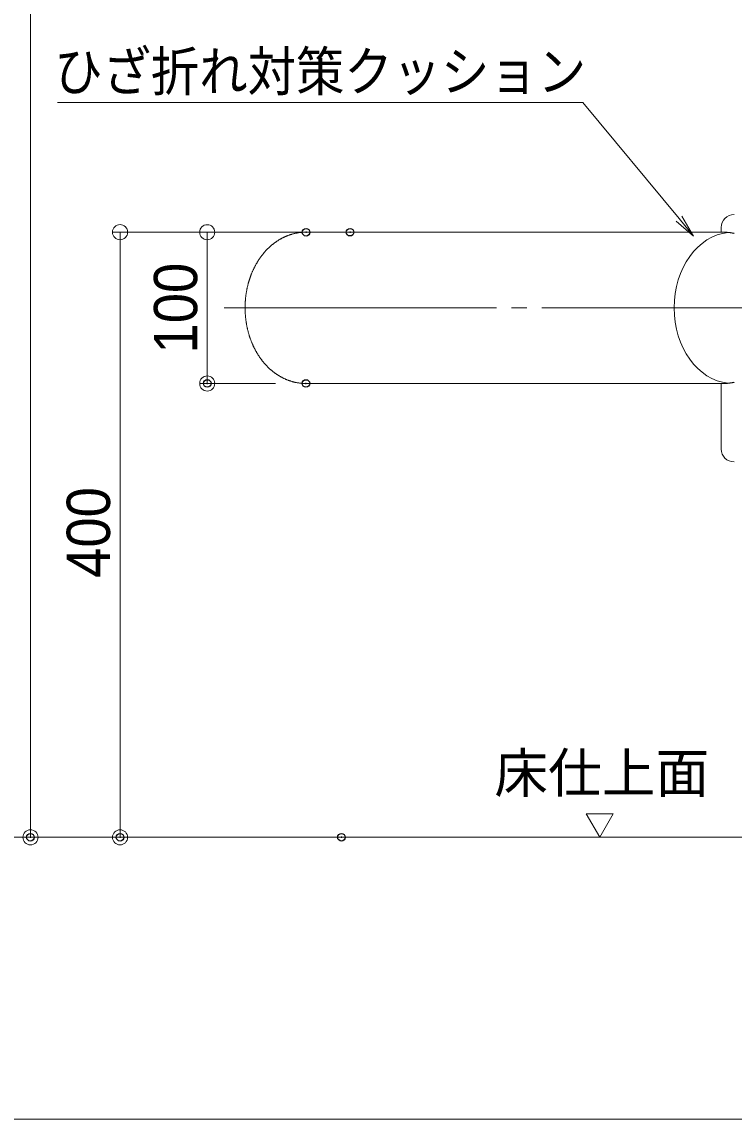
# Model space of a CAD drawing. Units: millimetres, scale not verified. Extents: x -2000 to 2000, y -1385 to 1385.
# Drawn here: x -1159 to -689, y -1385 to -660 of the extents above; entities that cross this region are included whole.
import ezdxf
from ezdxf.enums import TextEntityAlignment as Align

# ---------------------------------------------------------------- set-up
doc = ezdxf.new("R2010")
doc.units = ezdxf.units.MM
doc.header["$LTSCALE"] = 10
doc.header["$PDMODE"] = 32
doc.header["$PDSIZE"] = 5
doc.linetypes.add('LONG_CHAIN', pattern=[21, 18, -1, 1, -1])
for name, color, linetype, lineweight in [('0-0_肘かけカバー可動部', 1, 'Continuous', 9), ('0-1_green_continue', 4, 'Continuous', 9), ('0-2_09寸法A', 3, 'Continuous', 9), ('0-3_0', 7, 'Continuous', 9), ('0-6_zumenwaku', 6, 'Continuous', 9)]:
    doc.layers.add(name, color=color, linetype=linetype, lineweight=lineweight)
doc.layers.add('0-4_Defpoints', color=7, linetype='Continuous')
doc.layers.add('0-D_SUNPO', color=7, linetype='Continuous')
doc.styles.add('Arial', font='')
doc.styles.add('ＭＳ Ｐゴシック', font='')
doc.styles.get('Arial').set_extended_font_data('Arial')
doc.styles.get('ＭＳ Ｐゴシック').set_extended_font_data('MS PGothic')

# ---------------------------------------------------------------- blocks, each defined once
blk = doc.blocks.new('_ORIGIN')
at = {"layer": '0-3_0', "color": 3}
blk.add_line((0, 0), (-10, 0), dxfattribs=at)
blk.add_circle((0, 0), 5, dxfattribs=at)
blk = doc.blocks.new('MLeader2')
at = {"layer": '0-3_0', "color": 3}
blk.add_line((-1135.75, -713.13), (-796.67, -713.13), dxfattribs=at)
at = {"layer": '0-3_0'}
blk.add_line((-715.33, -801.36), (-724.91, -789.81), dxfattribs=at)
at = {"layer": '0-3_0', "color": 3}
blk.add_lwpolyline([(-724.91, -789.81), (-788.52, -713.13), (-796.52, -713.13)], dxfattribs=at)
at = {"layer": '0-3_0'}
blk.add_lwpolyline([(-722.99, -788.22), (-715.33, -801.36), (-726.83, -791.41)], dxfattribs=at)
at = {"layer": '0-3_0', "style": 'ＭＳ Ｐゴシック', "width": 0.9}
blk.add_text('ひざ折れ対策クッション', height=26.03, dxfattribs=at).set_placement((-1137.93, -713.32), align=Align.BOTTOM_LEFT)

msp = doc.modelspace()

# ---------------------------------------------------------------- linework, layer by layer
at = {"layer": '0-0_肘かけカバー可動部'}
for p, q in [((-697.08, -795.66), (-697.08, -798.8)), ((-695.76, -798.8), (-971.59, -798.8)), ((-971.91, -898.77), (-971.61, -898.76)), ((-971.59, -898.8), (-695.76, -898.8)), ((-697.08, -898.8), (-697.08, -942.16))]:
    msp.add_line(p, q, dxfattribs=at)
for points in [[(-983.23, -800.91), (-983.52, -801.02), (-983.81, -801.13), (-984.09, -801.25), (-984.38, -801.37), (-984.67, -801.49), (-984.95, -801.61), (-985.24, -801.73), (-985.52, -801.86), (-985.8, -801.99), (-986.08, -802.12), (-986.37, -802.26), (-986.65, -802.39), (-986.92, -802.53), (-987.2, -802.68), (-987.48, -802.82), (-987.75, -802.97), (-988.03, -803.12), (-988.3, -803.27), (-988.57, -803.43), (-988.85, -803.58), (-989.12, -803.74), (-989.38, -803.9), (-989.65, -804.07), (-989.92, -804.24), (-990.19, -804.41), (-990.45, -804.58), (-990.71, -804.75), (-990.97, -804.93), (-991.24, -805.11), (-991.49, -805.29), (-991.75, -805.47), (-992.01, -805.65), (-992.27, -805.84), (-992.52, -806.03), (-992.77, -806.22), (-993.03, -806.42), (-993.28, -806.62), (-993.53, -806.81), (-993.77, -807.02)], [(-971.5, -798.84), (-971.8, -798.84), (-972.11, -798.84), (-972.41, -798.83), (-972.72, -798.83), (-973.03, -798.84), (-973.33, -798.85), (-973.64, -798.86), (-973.94, -798.88), (-974.25, -798.9), (-974.55, -798.93), (-974.86, -798.96), (-975.16, -798.99), (-975.47, -799.03), (-975.77, -799.06), (-976.08, -799.11), (-976.38, -799.15), (-976.68, -799.2), (-976.99, -799.25), (-977.29, -799.3), (-977.59, -799.36), (-977.89, -799.41), (-978.19, -799.47), (-978.49, -799.54), (-978.8, -799.6), (-979.09, -799.67), (-979.39, -799.74), (-979.69, -799.81), (-979.99, -799.89), (-980.29, -799.97), (-980.59, -800.05), (-980.88, -800.14), (-981.18, -800.22), (-981.47, -800.31), (-981.77, -800.41), (-982.06, -800.5), (-982.35, -800.6), (-982.64, -800.7), (-982.94, -800.81), (-983.23, -800.91)], [(-693.43, -798.87), (-693.62, -798.86), (-693.8, -798.85), (-693.99, -798.84), (-694.17, -798.84), (-694.36, -798.83), (-694.54, -798.83), (-694.73, -798.83), (-694.92, -798.83), (-695.1, -798.83), (-695.29, -798.84), (-695.47, -798.84), (-695.66, -798.84)], [(-688.46, -799.59), (-688.64, -799.55), (-688.82, -799.51), (-689.01, -799.48), (-689.19, -799.44), (-689.37, -799.41), (-689.55, -799.37), (-689.74, -799.34), (-689.92, -799.31), (-690.11, -799.28), (-690.29, -799.25), (-690.47, -799.22), (-690.66, -799.19), (-690.84, -799.16), (-691.03, -799.13), (-691.21, -799.1), (-691.39, -799.08), (-691.58, -799.05), (-691.76, -799.03), (-691.95, -799.01), (-692.13, -798.99), (-692.32, -798.97), (-692.5, -798.95), (-692.69, -798.93), (-692.87, -798.91), (-693.06, -798.9), (-693.25, -798.88), (-693.43, -798.87)], [(-993.77, -807.02), (-994.02, -807.22), (-994.26, -807.42), (-994.51, -807.63), (-994.75, -807.84), (-994.99, -808.05), (-995.23, -808.27), (-995.47, -808.48), (-995.71, -808.7), (-995.94, -808.92), (-996.18, -809.14), (-996.41, -809.36), (-996.64, -809.59), (-996.87, -809.82), (-997.1, -810.05), (-997.32, -810.28), (-997.55, -810.51), (-997.77, -810.75), (-997.99, -810.99), (-998.21, -811.23), (-998.43, -811.47), (-998.65, -811.71), (-998.87, -811.96), (-999.08, -812.21), (-999.29, -812.45), (-999.5, -812.71), (-999.71, -812.96), (-999.92, -813.21), (-1000.13, -813.47), (-1000.33, -813.73), (-1000.54, -813.99), (-1000.74, -814.25), (-1000.94, -814.51), (-1001.14, -814.78), (-1001.33, -815.04), (-1001.53, -815.31), (-1001.72, -815.58), (-1001.91, -815.85), (-1002.1, -816.13), (-1002.29, -816.4)], [(-1002.29, -816.4), (-1002.48, -816.68), (-1002.66, -816.96), (-1002.85, -817.24), (-1003.03, -817.52), (-1003.21, -817.8), (-1003.39, -818.08), (-1003.56, -818.37), (-1003.74, -818.66), (-1003.91, -818.95), (-1004.08, -819.24), (-1004.25, -819.53), (-1004.42, -819.82), (-1004.59, -820.12), (-1004.75, -820.41), (-1004.91, -820.71), (-1005.07, -821.01), (-1005.23, -821.31), (-1005.39, -821.61), (-1005.55, -821.92), (-1005.7, -822.22), (-1005.85, -822.53), (-1006, -822.83), (-1006.15, -823.14), (-1006.3, -823.45), (-1006.44, -823.76), (-1006.58, -824.07), (-1006.72, -824.39), (-1006.86, -824.7), (-1007, -825.02), (-1007.14, -825.33), (-1007.27, -825.65), (-1007.4, -825.97), (-1007.53, -826.29), (-1007.66, -826.61), (-1007.78, -826.94), (-1007.91, -827.26), (-1008.03, -827.58), (-1008.15, -827.91), (-1008.27, -828.24)], [(-1008.27, -828.24), (-1008.39, -828.56), (-1008.5, -828.89), (-1008.61, -829.22), (-1008.72, -829.55), (-1008.83, -829.88), (-1008.94, -830.22), (-1009.05, -830.55), (-1009.15, -830.89), (-1009.25, -831.22), (-1009.35, -831.56), (-1009.45, -831.89), (-1009.54, -832.23), (-1009.64, -832.57), (-1009.73, -832.91), (-1009.82, -833.25), (-1009.9, -833.59), (-1009.99, -833.93), (-1010.07, -834.28), (-1010.16, -834.62), (-1010.24, -834.96), (-1010.31, -835.31), (-1010.39, -835.65), (-1010.46, -836), (-1010.53, -836.34), (-1010.6, -836.69), (-1010.67, -837.04), (-1010.74, -837.39), (-1010.8, -837.74), (-1010.86, -838.09), (-1010.92, -838.44), (-1010.98, -838.79), (-1011.04, -839.14), (-1011.09, -839.49), (-1011.14, -839.84), (-1011.19, -840.19), (-1011.24, -840.55), (-1011.29, -840.9), (-1011.33, -841.25), (-1011.37, -841.61)], [(-1011.37, -841.61), (-1011.41, -841.96), (-1011.45, -842.32), (-1011.49, -842.67), (-1011.52, -843.03), (-1011.55, -843.38), (-1011.58, -843.74), (-1011.61, -844.09), (-1011.64, -844.45), (-1011.66, -844.81), (-1011.68, -845.16), (-1011.7, -845.52), (-1011.72, -845.88), (-1011.73, -846.23), (-1011.75, -846.59), (-1011.76, -846.95), (-1011.77, -847.31), (-1011.78, -847.66), (-1011.78, -848.02), (-1011.79, -848.38), (-1011.79, -848.74), (-1011.79, -849.1), (-1011.78, -849.45), (-1011.78, -849.81), (-1011.77, -850.17), (-1011.76, -850.53), (-1011.75, -850.88), (-1011.74, -851.24), (-1011.72, -851.6), (-1011.71, -851.96), (-1011.69, -852.31), (-1011.67, -852.67), (-1011.64, -853.03), (-1011.62, -853.38), (-1011.59, -853.74), (-1011.56, -854.09), (-1011.53, -854.45), (-1011.5, -854.81), (-1011.46, -855.16), (-1011.43, -855.52)], [(-1011.43, -855.52), (-1011.39, -855.87), (-1011.35, -856.22), (-1011.3, -856.58), (-1011.26, -856.93), (-1011.21, -857.28), (-1011.16, -857.64), (-1011.11, -857.99), (-1011.06, -858.34), (-1011, -858.69), (-1010.95, -859.04), (-1010.89, -859.39), (-1010.82, -859.74), (-1010.76, -860.09), (-1010.7, -860.44), (-1010.63, -860.79), (-1010.56, -861.13), (-1010.49, -861.48), (-1010.42, -861.83), (-1010.34, -862.17), (-1010.26, -862.52), (-1010.18, -862.86), (-1010.1, -863.21), (-1010.02, -863.55), (-1009.94, -863.89), (-1009.85, -864.23), (-1009.76, -864.57), (-1009.67, -864.91), (-1009.58, -865.25), (-1009.48, -865.59), (-1009.38, -865.93), (-1009.29, -866.26), (-1009.19, -866.6), (-1009.08, -866.93), (-1008.98, -867.27), (-1008.87, -867.6), (-1008.76, -867.93), (-1008.65, -868.26), (-1008.54, -868.59), (-1008.43, -868.92)], [(-1008.43, -868.92), (-1008.31, -869.25), (-1008.19, -869.58), (-1008.07, -869.9), (-1007.95, -870.23), (-1007.83, -870.55), (-1007.7, -870.88), (-1007.58, -871.2), (-1007.45, -871.52), (-1007.32, -871.84), (-1007.18, -872.16), (-1007.05, -872.47), (-1006.91, -872.79), (-1006.77, -873.1), (-1006.63, -873.42), (-1006.49, -873.73), (-1006.35, -874.04), (-1006.2, -874.35), (-1006.05, -874.66), (-1005.91, -874.97), (-1005.75, -875.27), (-1005.6, -875.58), (-1005.45, -875.88), (-1005.29, -876.19), (-1005.13, -876.49), (-1004.97, -876.79), (-1004.81, -877.08), (-1004.65, -877.38), (-1004.48, -877.68), (-1004.31, -877.97), (-1004.14, -878.26), (-1003.97, -878.55), (-1003.8, -878.84), (-1003.63, -879.13), (-1003.45, -879.42), (-1003.27, -879.7), (-1003.09, -879.99), (-1002.91, -880.27), (-1002.73, -880.55), (-1002.55, -880.83)], [(-1002.55, -880.83), (-1002.36, -881.1), (-1002.17, -881.38), (-1001.98, -881.65), (-1001.79, -881.93), (-1001.6, -882.2), (-1001.4, -882.47), (-1001.21, -882.73), (-1001.01, -883), (-1000.81, -883.26), (-1000.61, -883.52), (-1000.41, -883.78), (-1000.2, -884.04), (-1000, -884.3), (-999.79, -884.56), (-999.58, -884.81), (-999.37, -885.06), (-999.16, -885.31), (-998.94, -885.56), (-998.73, -885.8), (-998.51, -886.05), (-998.29, -886.29), (-998.07, -886.53), (-997.85, -886.77), (-997.63, -887.01), (-997.4, -887.24), (-997.18, -887.47), (-996.95, -887.7), (-996.72, -887.93), (-996.49, -888.16), (-996.26, -888.38), (-996.03, -888.61), (-995.79, -888.83), (-995.56, -889.05), (-995.32, -889.26), (-995.08, -889.48), (-994.84, -889.69), (-994.6, -889.9), (-994.35, -890.11), (-994.11, -890.31)], [(-994.11, -890.31), (-993.86, -890.52), (-993.61, -890.72), (-993.37, -890.92), (-993.12, -891.12), (-992.86, -891.31), (-992.61, -891.5), (-992.36, -891.69), (-992.1, -891.88), (-991.85, -892.07), (-991.59, -892.25), (-991.33, -892.43), (-991.07, -892.61), (-990.81, -892.79), (-990.54, -892.97), (-990.28, -893.14), (-990.02, -893.31), (-989.75, -893.48), (-989.48, -893.64), (-989.21, -893.8), (-988.94, -893.96), (-988.67, -894.12), (-988.4, -894.28), (-988.13, -894.43), (-987.85, -894.58), (-987.58, -894.73), (-987.3, -894.88), (-987.02, -895.02), (-986.75, -895.16), (-986.47, -895.3), (-986.19, -895.44), (-985.9, -895.57), (-985.62, -895.7), (-985.34, -895.83), (-985.05, -895.95), (-984.77, -896.08), (-984.48, -896.2), (-984.2, -896.31), (-983.91, -896.43), (-983.62, -896.54)], [(-983.62, -896.54), (-983.33, -896.65), (-983.04, -896.76), (-982.75, -896.86), (-982.46, -896.97), (-982.17, -897.07), (-981.87, -897.16), (-981.58, -897.26), (-981.28, -897.35), (-980.99, -897.44), (-980.69, -897.52), (-980.4, -897.61), (-980.1, -897.69), (-979.8, -897.76), (-979.5, -897.84), (-979.2, -897.91), (-978.9, -897.98), (-978.6, -898.05), (-978.3, -898.11), (-978, -898.17), (-977.7, -898.23), (-977.4, -898.28), (-977.1, -898.34), (-976.79, -898.39), (-976.49, -898.44), (-976.19, -898.48), (-975.88, -898.53), (-975.58, -898.57), (-975.27, -898.6), (-974.97, -898.64), (-974.66, -898.67), (-974.36, -898.69), (-974.05, -898.72), (-973.75, -898.74), (-973.44, -898.75), (-973.14, -898.76), (-972.83, -898.76), (-972.52, -898.77), (-972.22, -898.77), (-971.91, -898.77)], [(-695.77, -898.76), (-695.58, -898.77), (-695.4, -898.77), (-695.21, -898.78), (-695.02, -898.78), (-694.84, -898.78), (-694.65, -898.78), (-694.46, -898.78), (-694.27, -898.77), (-694.09, -898.77), (-693.9, -898.76), (-693.71, -898.75), (-693.53, -898.74), (-693.34, -898.73), (-693.15, -898.72), (-692.97, -898.7), (-692.78, -898.68), (-692.59, -898.67), (-692.41, -898.65), (-692.22, -898.63), (-692.04, -898.61), (-691.85, -898.58), (-691.66, -898.56), (-691.48, -898.54), (-691.29, -898.51), (-691.11, -898.48), (-690.92, -898.46), (-690.73, -898.43), (-690.55, -898.4), (-690.36, -898.37), (-690.18, -898.34), (-689.99, -898.31), (-689.81, -898.28), (-689.62, -898.25), (-689.44, -898.21), (-689.26, -898.18), (-689.07, -898.14), (-688.89, -898.1), (-688.7, -898.07), (-688.52, -898.03)]]:
    msp.add_lwpolyline(points, dxfattribs=at)
for centre, major_axis, ratio, start_param, end_param in [((-688.58, -795.66), (-6.01, 6.01), 0.999924, 5.497825, 7.068545), ((-689.33, -848.8), (0, -50), 0.777265, 3.220441, 6.204203), ((-688.58, -942.16), (-6.01, -6.01), 0.999924, 5.497825, 7.068545)]:
    msp.add_ellipse(centre, major_axis=major_axis, ratio=ratio, start_param=start_param, end_param=end_param, dxfattribs=at)
at = {"layer": '0-1_green_continue'}
msp.add_line((-355.6, -1198.8), (-1952.54, -1198.8), dxfattribs=at)
at = {"layer": '0-2_09寸法A'}
for p, q in [((-1153.66, -128.8), (-1153.66, -1188.8)), ((-962.37, -798.8), (-1099.44, -798.8)), ((-991.5, -798.84), (-1041.8, -798.84)), ((-1094.44, -808.8), (-1094.44, -1188.8)), ((-1036.8, -808.84), (-1036.8, -888.8)), ((-991.59, -898.8), (-1041.8, -898.8)), ((-968.07, -1198.8), (-1158.66, -1198.8)), ((-968.07, -1198.8), (-1099.44, -1198.8))]:
    msp.add_line(p, q, dxfattribs=at)
at = {"layer": '0-3_0', "color": 1, "linetype": 'LONG_CHAIN'}
msp.add_line((-1025.66, -848.8), (-577.77, -848.8), dxfattribs=at)
at = {"layer": '0-3_0'}
for p, q in [((-777.36, -1198.8), (-786.3, -1183.31)), ((-786.3, -1183.31), (-768.42, -1183.31)), ((-777.36, -1198.8), (-768.42, -1183.31))]:
    msp.add_line(p, q, dxfattribs=at)
at = {"layer": '0-4_Defpoints'}
for p in [(-971.5, -798.84), (-942.37, -798.8), (-1036.8, -898.8), (-971.59, -898.8), (-1153.66, -1198.8), (-1094.44, -1198.8), (-948.07, -1198.8)]:
    msp.add_point(p, dxfattribs=at)
at = {"layer": '0-6_zumenwaku'}
msp.add_lwpolyline([(-1999.87, -1385.03), (2000.13, -1385.03), (2000.13, 1384.97), (-1999.87, 1384.97)], close=True, dxfattribs=at)

# ---------------------------------------------------------------- block references
at = {"layer": '0-2_09寸法A'}
for p, rotation in [((-1094.44, -798.8), 90), ((-1036.8, -798.84), 90), ((-1036.8, -898.8), 270), ((-1153.66, -1198.8), 270), ((-1094.44, -1198.8), 270)]:
    msp.add_blockref('_ORIGIN', p, dxfattribs=dict(at, rotation=rotation))
at = {"layer": '0-3_0'}
msp.add_blockref('MLeader2', (0, 0), dxfattribs=at)

# ---------------------------------------------------------------- texts
at = {"layer": '0-2_09寸法A', "color": 1, "style": 'Arial', "width": 0.9}
for s, p in [('100', (-1034.87, -878.98)), ('400', (-1092.51, -1027.29))]:
    msp.add_text(s, height=28.59, rotation=90, dxfattribs=at).set_placement(p, align=Align.BOTTOM_LEFT)
at = {"layer": '0-D_SUNPO', "style": 'ＭＳ Ｐゴシック'}
msp.add_text('床仕上面', height=26.03, dxfattribs=at).set_placement((-847.03, -1177.06), align=Align.BOTTOM_LEFT)

doc.saveas('drawing.dxf')
